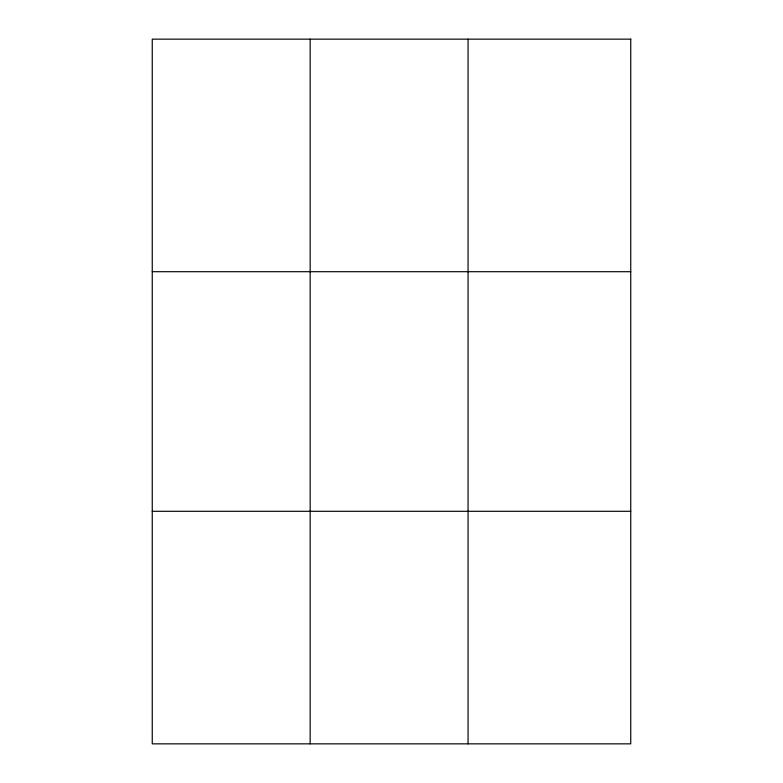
<?xml version="1.0" encoding="UTF-8"?>
<svg xmlns="http://www.w3.org/2000/svg" width="783" height="783" viewBox="0 0 783 783"><rect width="100%" height="100%" fill="white"/><g stroke="black" fill="none" stroke-linecap="round" stroke-linejoin="round"><path stroke-width="1.17" d="M310.156 743.85L310.156 39.15M468.058 743.85L468.058 39.15M152.254 271.701L630.746 271.701M152.254 511.299L630.746 511.299M630.746 39.15L630.746 743.85L152.254 743.85L152.254 39.15L630.746 39.15"/></g></svg>
